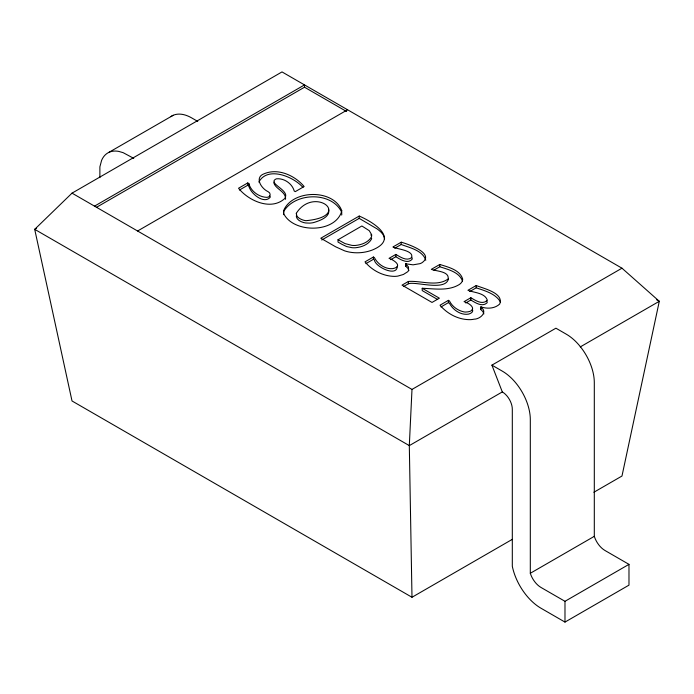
<?xml version="1.0" encoding="UTF-8"?>
<svg xmlns="http://www.w3.org/2000/svg" width="694" height="694" viewBox="0 0 694 694"><rect width="100%" height="100%" fill="white"/><g stroke="black" fill="none" stroke-linecap="round" stroke-linejoin="round"><path stroke-width="1.04" d="M593.856 492.263L621.98 476.032L659.3 301.291L621.98 268.196L411.993 389.429L409.313 445.617L411.993 597.265L512.302 539.351M258.845 182.08C267.624 165.745 293.866 176.805 302.905 187.423M285.46 199.299L285.598 198.224M296.581 214.472C295.071 218.645 299.834 221.464 303.2 222.41A12.076 6.975 0 0 0 305.802 222.974L309.637 223.121A16.075 9.282 0 0 0 313.428 222.618C319.283 220.892 331.029 216.996 328.462 209.024M274.46 182.097L274.061 182.574A3.505 2.021 0 0 0 273.887 183.034C275.77 188.994 284.722 191.145 285.59 197.946M621.98 268.196L282.007 71.916L72.02 193.149L34.7 229.332L72.02 400.976L411.993 597.265M108.758 152.437L173.205 115.291A39.801 22.98 60 0 1 191.691 117.911L197.755 121.415M36.556 228.257L34.7 229.332L409.313 445.617L502.309 391.928L491.916 365.139L555.911 328.193L566.304 334.196A39.593 22.859 60 0 1 594.307 382.689L594.307 536.332A16.535 9.543 60 0 0 604.986 550.498L628.981 564.361L628.981 585.137L564.985 622.084L540.99 608.23A41.987 24.247 60 0 1 512.311 566.278L512.311 409.243A14.14 8.163 60 0 0 502.309 391.928M94.523 206.135L304.51 84.902L304.51 87.21L96.397 207.367M137.585 230.998L347.573 109.765M247.741 182.93L238.536 188.248C248.452 200.748 270.981 211.019 284.661 198.623A12.145 7.009 0 0 0 285.468 196.957C288.348 189.557 267.034 183.138 276.299 178.844C283.959 177.898 292.252 183.615 294.221 191.015L295.28 191.631L304.128 186.521C294.95 175.565 278.277 167.861 264.275 173.708C254.056 177.3 261.291 188.612 268.058 191.631C271.528 193.27 270.348 197.564 266.782 197.356C258.905 197.053 250.855 191.284 248.825 183.554L247.741 182.93L247.741 185.246L239.456 190.026M359.206 216.051L320.793 238.233L335.696 246.821L344.536 250.812A26.572 15.346 0 0 0 350.132 252.217C357.523 253.457 365.27 252.703 372.279 250.04C399.354 238.936 374.647 222.687 359.206 216.051L359.206 218.367L377.163 228.942C380.442 231.414 384.224 234.416 384.589 238.857M321.73 240.003L359.206 218.367M338.013 239.76L361.878 225.984L369.243 230.668L371.62 234.624A12.865 7.426 0 0 1 371.325 237.096C368.158 242.44 361.487 244.852 355.554 245.442A13.212 7.625 0 0 1 351.867 245.372L345.013 243.585L338.013 239.76L338.013 242.067L342.142 244.427L346.627 246.552L351.867 247.68A13.212 7.625 0 0 0 355.554 247.749C361.487 247.159 368.158 244.748 371.325 239.404A12.865 7.426 0 0 0 371.654 238.146M373.389 257.014L364.992 261.864C372.079 270.46 383.105 276.195 394.322 276.377A14.218 8.215 0 0 0 397.853 276.091L403.414 274.468L407.664 271.753A9.942 5.734 0 0 0 408.566 270.417L408.471 266.973L405.695 263.789L413.06 264.83L419.974 263.659A13.481 7.781 0 0 0 421.909 262.783C435.632 253.379 407.274 243.863 401.219 242.197L392.925 246.986C396.283 249.12 414.483 250.248 411.533 257.665C406.528 261.491 400.195 256.884 395.84 254.412L389.022 258.35C394.929 260.406 402.919 266.635 392.804 268.63C385.231 269.376 377.718 264.171 374.396 257.595L373.389 257.014L373.389 259.322L365.929 263.633M394.765 248.226L401.219 244.505C409.79 247.784 422.611 250.361 425.778 260.241M390.731 259.677L395.84 256.728C399.935 259.304 407.855 264.379 412.158 259.183A4.043 2.334 0 0 0 412.262 258.741L411.768 257.318M408.861 270.599L407.968 268.413L405.695 266.106L406.042 263.59M422.212 288.279C434.461 288.695 448.315 291.307 459.402 284.471A14.21 8.207 0 0 0 462.681 279.083C459.975 269.749 448.072 267.121 439.805 264.449L431.312 269.35C436.118 271.337 449.53 271.163 448.133 278.979C436.968 287.038 420.894 280.489 408.384 281.452L402.026 285.13L432.015 302.445L439.38 298.194L422.212 288.279L422.212 290.586L437.576 299.461M403.839 286.388L408.384 283.768C415.133 281.087 445.609 291.627 448.454 278.858M433.863 270.192L439.805 266.756C448.003 269.489 459.211 271.996 462.516 281.061M448.428 300.337L440.031 305.187C447.361 314.061 458.934 319.977 470.558 319.648A14.279 8.241 0 0 0 474.037 319.188C480.179 319.223 488.307 311.91 480.734 307.121L481.089 306.913C487.162 309.03 494.857 308.648 499.697 304.033C504.2 292.859 483.05 288.452 476.231 285.503L467.938 290.292C473.933 292.755 484.629 292.738 487.249 299.955A3.461 1.995 0 0 1 486.919 300.649C482.061 305.03 475.234 300.311 470.853 297.726L464.043 301.656C473.655 304.701 476.526 311.71 465.587 312.057A8.597 4.962 0 0 1 463.948 311.884C457.84 310.608 452.202 306.575 449.434 300.918L448.428 300.337L448.428 302.645L440.968 306.956M469.786 291.541L476.231 287.81C484.906 290.829 495.724 293.597 500.556 302.159M465.743 302.983L470.853 300.034C475.112 302.541 481.966 307.286 486.824 303.061A3.34 1.926 0 0 0 487.205 302.437L486.737 300.554M483.874 313.914L482.963 311.701L480.734 309.429L481.089 306.913M580.253 346.922L659.3 301.291L656.481 299.661M628.981 564.361L564.985 601.308L540.99 587.454A16.535 9.543 60 0 1 530.311 573.279L594.307 536.332M304.51 87.21L346.636 111.534M247.741 185.246L248.825 185.862C250.239 193.34 264.102 204.765 270.252 197.183A5.665 3.27 0 0 0 270.148 196.619L269.749 195.838M373.389 259.322L374.396 259.903C374.986 266.774 397.22 277.539 397.298 266.201M448.428 302.645L449.434 303.226C452.896 309.862 460.651 315.336 468.389 314.148C470.393 313.688 474.202 311.858 472.215 309.368M133.76 158.362L123.15 152.671L118.726 151.396A39.532 22.824 60 0 0 101.584 160.435L99.884 166.829L99.884 177.621M491.916 365.139L502.309 371.143A39.593 22.859 60 0 1 530.311 419.636L530.311 573.279M72.02 193.149L411.993 389.429M370.83 234.841L371.108 235.353M283.603 214.689L283.56 213.839A24.55 14.175 0 0 1 284.271 210.56C296.191 192.212 332.01 191.691 341.726 212.295A24.325 14.045 0 0 1 341.786 212.858M564.985 601.308L564.985 622.084M480.734 307.121L480.734 309.429M476.231 285.503L476.231 287.81M470.853 297.726L470.853 300.034M439.805 264.449L439.805 266.756M408.384 281.452L408.384 283.768M405.695 263.789L405.695 266.106M401.219 242.197L401.219 244.505M395.84 254.412L395.84 256.728M248.825 183.554L248.825 185.862M341.812 213.683A24.325 14.045 0 0 1 341.665 215.062M170.802 116.653A39.601 22.867 60 0 1 173.205 115.291M296.295 213.318C296.052 217.196 300.372 219.226 303.504 220.189A12.18 7.035 0 0 0 306.011 220.692C353.966 216.181 314.104 185.194 296.295 213.318M341.804 210.855C335.939 233.106 294.438 233.47 284.046 214.333A23.067 13.316 0 0 1 283.62 210.69C292.217 189.401 333.883 188.699 341.804 210.855"/></g></svg>
